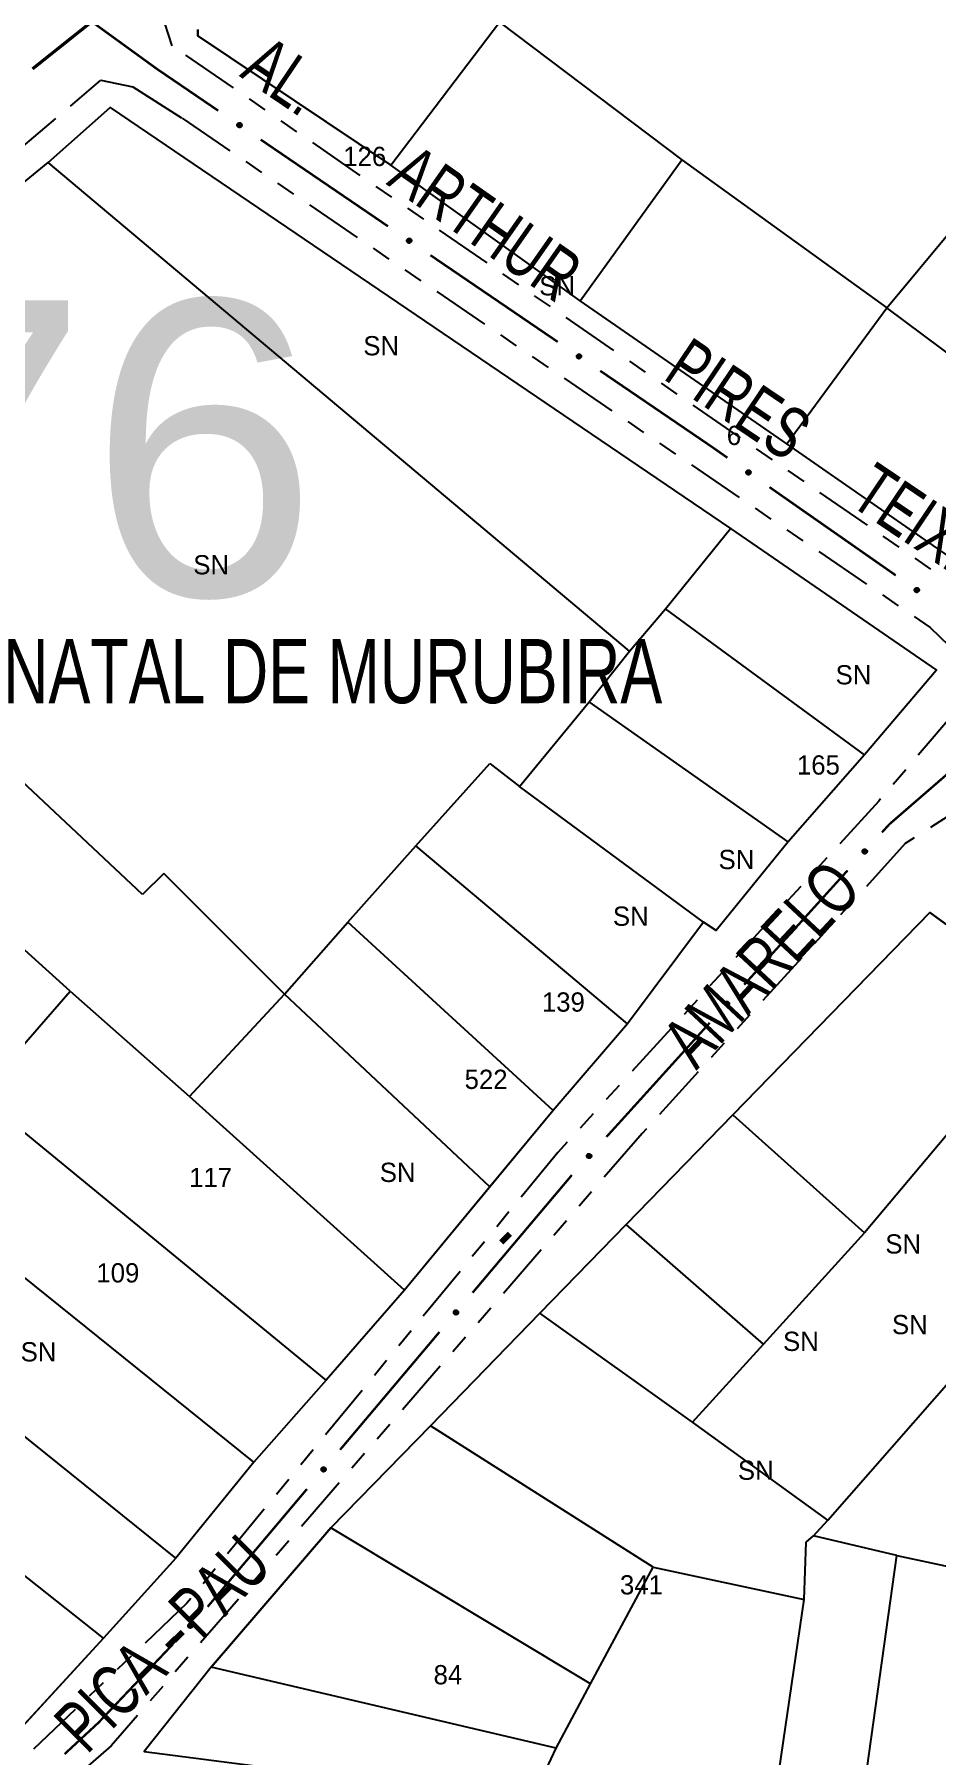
# Model space of a CAD drawing. Extents: x 205454 to 206599, y 4874260 to 4875179.
# Drawn here: x 205701.6 to 205771.9, y 4874622.7 to 4874756.7 of the extents above; entities that cross this region are included whole.
import ezdxf
from ezdxf.enums import TextEntityAlignment as Align

# ---------------------------------------------------------------- set-up
doc = ezdxf.new("R2010")
doc.units = 0
doc.header["$LTSCALE"] = 1.5
doc.header["$MEASUREMENT"] = 0
doc.linetypes.add('TRACO_11', pattern=[8, 3, -1, 3, -1])
doc.linetypes.add('TRACO_25', pattern=[8, 3, -1, 1, -1, 1, -1])
for name, color, linetype in [('CD_MALHA_LOTES', 7, 'CONTINUOUS'), ('LM-LIM-SETORES-BAIRROS', 250, 'CONTINUOUS'), ('LM-TXT-LSB', 7, 'CONTINUOUS'), ('RU-QUADRA', 210, 'CONTINUOUS'), ('SV-EIXO-RUA-N-PAV', 6, 'CONTINUOUS'), ('SV-RUA-NAO-PAV', 7, 'CONTINUOUS'), ('SV-RUA-PAVIM', 7, 'CONTINUOUS'), ('SV-TXT-RUA-N-PAV', 7, 'CONTINUOUS'), ('SV-TXT-RUA-PAV', 7, 'CONTINUOUS'), ('Th_NmrPort', 7, 'CONTINUOUS')]:
    doc.layers.add(name, color=color, linetype=linetype)
doc.styles.add('ARIAL', font='ARIAL.SHX')
doc.styles.add('SWIS', font='swissko.ttf')

msp = doc.modelspace()

# ---------------------------------------------------------------- linework, layer by layer
at = {"layer": 'CD_MALHA_LOTES', "linetype": 'Continuous', "flags": 128}
for points in [[(205714.341007, 4874757.100392), (205714.336552, 4874756.597096)], [(205714.336552, 4874756.597096), (205729.370742, 4874746.537856)], [(205729.370742, 4874746.537856), (205737.819594, 4874757.668884)], [(205737.819594, 4874757.668884), (205752.035123, 4874746.940182)], [(205702.673434, 4874746.744282), (205707.51218, 4874751.024229)], [(205707.51218, 4874751.024229), (205755.820872, 4874718.243835)], [(205674.126754, 4874723.404044), (205702.673434, 4874746.744282)], [(205747.959358, 4874708.680949), (205702.673434, 4874746.744282)], [(205744.123333, 4874735.959372), (205729.370742, 4874746.537856)], [(205744.123333, 4874735.959372), (205752.035123, 4874746.940182)], [(205752.035123, 4874746.940182), (205767.994067, 4874735.406828)], [(205767.994067, 4874735.406828), (205773.023145, 4874741.441723)], [(205760.207483, 4874724.815495), (205744.123333, 4874735.959372)], [(205760.207483, 4874724.815495), (205767.994067, 4874735.406828)], [(205785.356889, 4874722.480309), (205767.994067, 4874735.406828)], [(205777.493666, 4874712.83879), (205760.207483, 4874724.815495)], [(205710.026551, 4874689.714545), (205674.126754, 4874723.404044)], [(205750.763087, 4874711.979454), (205755.820872, 4874718.243835)], [(205755.820872, 4874718.243835), (205771.873519, 4874707.196621)], [(205704.3833, 4874682.201673), (205666.049939, 4874716.821381)], [(205747.959358, 4874708.680949), (205750.763087, 4874711.979454)], [(205766.266061, 4874700.599611), (205750.763087, 4874711.979454)], [(205744.825779, 4874704.722743), (205747.959358, 4874708.680949)], [(205771.873519, 4874707.196621), (205766.266061, 4874700.599611)], [(205739.383245, 4874698.125733), (205744.825779, 4874704.722743)], [(205760.328752, 4874693.837676), (205744.825779, 4874704.722743)], [(205766.266061, 4874700.599611), (205760.328752, 4874693.837676)], [(205731.301908, 4874693.507826), (205737.074292, 4874699.93991)], [(205737.074292, 4874699.93991), (205739.383245, 4874698.125733)], [(205753.731742, 4874687.570517), (205739.383245, 4874698.125733)], [(205726.0243, 4874687.570517), (205731.301908, 4874693.507826)], [(205747.794433, 4874679.654105), (205731.301908, 4874693.507826)], [(205760.328752, 4874693.837676), (205754.721293, 4874686.910816)], [(205711.675803, 4874691.363797), (205710.026551, 4874689.714545)], [(205721.076543, 4874681.963058), (205711.675803, 4874691.363797)], [(205756.008224, 4874672.566088), (205771.358056, 4874688.333909)], [(205771.358056, 4874688.333909), (205781.214275, 4874681.162564)], [(205721.076543, 4874681.963058), (205726.0243, 4874687.570517)], [(205742.022049, 4874672.89217), (205726.0243, 4874687.570517)], [(205753.731742, 4874687.570517), (205747.794433, 4874679.654105)], [(205754.721293, 4874686.910816), (205753.731742, 4874687.570517)], [(205697.298176, 4874674.066902), (205704.3833, 4874682.201673)], [(205704.3833, 4874682.201673), (205713.673153, 4874673.977869)], [(205713.673153, 4874673.977869), (205721.076543, 4874681.963058)], [(205737.074292, 4874666.954861), (205721.076543, 4874681.963058)], [(205781.214275, 4874681.162564), (205766.26069, 4874663.382065)], [(205747.794433, 4874679.654105), (205742.022049, 4874672.89217)], [(205724.333641, 4874651.895431), (205697.298176, 4874674.066902)], [(205730.425348, 4874658.900894), (205713.673153, 4874673.977869)], [(205763.42096, 4874640.988758), (205791.856358, 4874673.419427)], [(205742.022049, 4874672.89217), (205737.074292, 4874666.954861)], [(205747.686773, 4874664.012034), (205756.008224, 4874672.566088)], [(205756.008224, 4874672.566088), (205766.26069, 4874663.382065)], [(205718.698812, 4874645.499138), (205691.483119, 4874667.390355)], [(205737.074292, 4874666.954861), (205730.425348, 4874658.900894)], [(205740.966656, 4874657.104033), (205747.686773, 4874664.012034)], [(205758.390579, 4874654.700602), (205747.686773, 4874664.012034)], [(205758.390579, 4874654.700602), (205766.26069, 4874663.382065)], [(205712.607105, 4874638.036797), (205685.149817, 4874660.118785)], [(205730.425348, 4874658.900894), (205724.333641, 4874651.895431)], [(205732.445955, 4874648.345109), (205740.966656, 4874657.104033)], [(205752.873388, 4874648.615464), (205740.966656, 4874657.104033)], [(205752.873388, 4874648.615464), (205758.390579, 4874654.700602)], [(205724.333641, 4874651.895431), (205718.698812, 4874645.499138)], [(205706.972276, 4874631.792797), (205681.996277, 4874651.590845)], [(205724.702468, 4874640.389229), (205732.445955, 4874648.345109)], [(205749.790251, 4874637.337676), (205732.445955, 4874648.345109)], [(205763.42096, 4874640.988758), (205752.873388, 4874648.615464)], [(205718.698812, 4874645.499138), (205712.607105, 4874638.036797)], [(205715.359687, 4874629.553153), (205724.702468, 4874640.389229)], [(205744.922141, 4874628.250537), (205724.702468, 4874640.389229)], [(205761.717121, 4874639.28492), (205762.285067, 4874639.771731)], [(205762.285067, 4874639.771731), (205763.42096, 4874640.988758)], [(205768.775881, 4874638.230163), (205762.285067, 4874639.771731)], [(205761.554851, 4874634.822485), (205761.717121, 4874639.28492)], [(205712.607105, 4874638.036797), (205706.972276, 4874631.792797)], [(205744.922141, 4874628.250537), (205749.790251, 4874637.337676)], [(205749.790251, 4874637.337676), (205761.554851, 4874634.822485)], [(205765.652177, 4874615.755721), (205768.775881, 4874638.230163)], [(205768.775881, 4874638.230163), (205776.808262, 4874636.526324)], [(205758.958525, 4874617.053884), (205761.554851, 4874634.822485)], [(205706.972276, 4874631.792797), (205700.119105, 4874624.330456)], [(205715.359687, 4874629.553153), (205710.155722, 4874622.976751)], [(205742.244681, 4874623.220156), (205715.359687, 4874629.553153)], [(205742.244681, 4874623.220156), (205744.922141, 4874628.250537)], [(205710.155722, 4874622.976751), (205740.297437, 4874619.082263)], [(205740.297437, 4874619.082263), (205742.244681, 4874623.220156)]]:
    msp.add_lwpolyline(points, dxfattribs=at)
at = {"layer": 'LM-LIM-SETORES-BAIRROS', "const_width": 0.25}
for points in [[(205708.724455, 4874759.827735), (205702.140656, 4874754.58127)], [(205702.140656, 4874754.58127), (205701.448862, 4874754.029997)]]:
    msp.add_lwpolyline(points, dxfattribs=at)
at = {"layer": 'RU-QUADRA', "linetype": 'Continuous', "flags": 128}
for points in [[(205816.388626, 4874759.404298), (205810.04453, 4874751.627665), (205803.291137, 4874743.544059), (205796.757184, 4874735.839744), (205790.00478, 4874727.877849), (205785.356889, 4874722.480309), (205777.493666, 4874712.83879), (205760.207483, 4874724.815495), (205744.123333, 4874735.959372), (205729.370742, 4874746.537856), (205714.336552, 4874756.597096), (205714.341007, 4874757.100392)], [(205674.126754, 4874723.404044), (205702.673434, 4874746.744282), (205707.51218, 4874751.024229), (205755.820872, 4874718.243835), (205771.873519, 4874707.196621), (205766.266061, 4874700.599611), (205760.328752, 4874693.837676), (205754.721293, 4874686.910816), (205753.731742, 4874687.570517), (205747.794433, 4874679.654105), (205742.022049, 4874672.89217), (205730.425348, 4874658.900894), (205724.333641, 4874651.895431), (205718.698812, 4874645.499138), (205712.607105, 4874638.036797), (205706.972276, 4874631.792797), (205694.636569, 4874618.391042)], [(205840.980833, 4874648.667733), (205835.024484, 4874650.802379), (205823.66266, 4874654.245356), (205818.635914, 4874655.829125), (205813.540309, 4874659.065523), (205807.205232, 4874663.369244), (205802.591643, 4874666.536783), (205798.322352, 4874669.291164), (205796.756009, 4874670.291208), (205791.856358, 4874673.419427), (205781.214275, 4874681.162564), (205771.358056, 4874688.333909), (205756.008224, 4874672.566088), (205747.6742, 4874663.999109), (205740.966656, 4874657.104033), (205732.445955, 4874648.345109), (205724.702468, 4874640.389229), (205715.359687, 4874629.553153), (205710.155722, 4874622.976751), (205740.297437, 4874619.082263)]]:
    msp.add_lwpolyline(points, dxfattribs=at)
at = {"layer": 'SV-EIXO-RUA-N-PAV', "const_width": 0.18}
for points in [[(205706.105945, 4874757.678493), (205710.963608, 4874754.156687)], [(205710.963608, 4874754.156687), (205711.136988, 4874754.030987)], [(205711.136988, 4874754.030987), (205715.919528, 4874750.77471)], [(205719.2259, 4874748.523509), (205729.145015, 4874741.769906)], [(205732.451386, 4874739.518705), (205742.370501, 4874732.765101)], [(205745.676873, 4874730.5139), (205753.942802, 4874724.885897)], [(205753.942802, 4874724.885897), (205754.319648, 4874724.629315)], [(205754.319648, 4874724.629315), (205755.585489, 4874723.745073)], [(205758.864662, 4874721.454435), (205768.702182, 4874714.582521)], [(205776.626932, 4874702.492261), (205768.312193, 4874695.290517)], [(205768.200983, 4874695.194194), (205767.628754, 4874694.561779)], [(205768.312193, 4874695.290517), (205768.200983, 4874695.194194)], [(205764.944987, 4874691.595739), (205756.893686, 4874682.697618)], [(205754.209919, 4874679.731578), (205748.171443, 4874673.057987)], [(205747.529501, 4874672.348527), (205746.155655, 4874670.836143)], [(205748.171443, 4874673.057987), (205747.529501, 4874672.348527)], [(205743.469477, 4874667.872393), (205735.73021, 4874658.701584)], [(205733.150454, 4874655.644648), (205725.411186, 4874646.473839)], [(205722.83143, 4874643.416903), (205715.092162, 4874634.246094)], [(205712.371252, 4874631.315477), (205706.865478, 4874625.511473)], [(205706.587924, 4874625.218885), (205703.950655, 4874622.773251)], [(205706.865478, 4874625.511473), (205706.587924, 4874625.218885)]]:
    msp.add_lwpolyline(points, dxfattribs=at)
at = {"layer": 'SV-EIXO-RUA-N-PAV'}
for points in [[(205717.515902, 4874749.820965), (205717.563818, 4874749.830768), (205717.607004, 4874749.829395), (205717.642694, 4874749.817882), (205717.671579, 4874749.799485), (205717.69901, 4874749.777336), (205717.72174, 4874749.748904), (205717.739977, 4874749.711759), (205717.750148, 4874749.663761), (205717.745833, 4874749.619614), (205717.736419, 4874749.58402), (205717.71897, 4874749.552796), (205717.697007, 4874749.526508), (205717.666692, 4874749.503875), (205717.628868, 4874749.485761), (205717.580358, 4874749.476702), (205717.538029, 4874749.478338), (205717.5038, 4874749.49038), (205717.472521, 4874749.508121), (205717.444786, 4874749.531069), (205717.422636, 4874749.559108), (205717.404466, 4874749.597223), (205717.396159, 4874749.645221), (205717.397309, 4874749.687458), (205717.408867, 4874749.721846), (205717.427027, 4874749.752248), (205717.448907, 4874749.780032), (205717.476537, 4874749.80407), (205717.515902, 4874749.820965)], [(205730.741389, 4874740.81616), (205730.789305, 4874740.825963), (205730.832491, 4874740.82459), (205730.86818, 4874740.813078), (205730.897065, 4874740.794681), (205730.924497, 4874740.772532), (205730.947226, 4874740.744099), (205730.965463, 4874740.706954), (205730.975634, 4874740.658957), (205730.97132, 4874740.614809), (205730.961905, 4874740.579216), (205730.944456, 4874740.547991), (205730.922493, 4874740.521704), (205730.892178, 4874740.49907), (205730.854355, 4874740.480956), (205730.805844, 4874740.471897), (205730.763515, 4874740.473534), (205730.729287, 4874740.485576), (205730.698007, 4874740.503316), (205730.670273, 4874740.526264), (205730.648122, 4874740.554303), (205730.629953, 4874740.592418), (205730.621646, 4874740.640417), (205730.622796, 4874740.682653), (205730.634354, 4874740.717042), (205730.652513, 4874740.747444), (205730.674394, 4874740.775227), (205730.702024, 4874740.799265), (205730.741389, 4874740.81616)], [(205743.966875, 4874731.811356), (205744.014791, 4874731.821159), (205744.057977, 4874731.819785), (205744.093667, 4874731.808273), (205744.122552, 4874731.789876), (205744.149983, 4874731.767727), (205744.172713, 4874731.739294), (205744.19095, 4874731.702149), (205744.201121, 4874731.654152), (205744.196806, 4874731.610005), (205744.187392, 4874731.574411), (205744.169943, 4874731.543187), (205744.14798, 4874731.516899), (205744.117665, 4874731.494266), (205744.079841, 4874731.476152), (205744.031331, 4874731.467093), (205743.989002, 4874731.468729), (205743.954773, 4874731.480771), (205743.923494, 4874731.498512), (205743.89576, 4874731.52146), (205743.873609, 4874731.549498), (205743.855439, 4874731.587614), (205743.847132, 4874731.635612), (205743.848283, 4874731.677849), (205743.859841, 4874731.712237), (205743.878, 4874731.742639), (205743.89988, 4874731.770422), (205743.92751, 4874731.794461), (205743.966875, 4874731.811356)], [(205757.170326, 4874722.772277), (205757.218356, 4874722.781506), (205757.261522, 4874722.779615), (205757.297071, 4874722.767676), (205757.325734, 4874722.748935), (205757.352898, 4874722.726459), (205757.375285, 4874722.697756), (205757.393076, 4874722.660395), (205757.402672, 4874722.61228), (205757.397829, 4874722.568187), (205757.387989, 4874722.532709), (205757.370167, 4874722.501696), (205757.347891, 4874722.475673), (205757.317307, 4874722.453404), (205757.279269, 4874722.435744), (205757.230654, 4874722.427267), (205757.188347, 4874722.42941), (205757.154265, 4874722.441861), (205757.1232, 4874722.459975), (205757.095743, 4874722.483254), (205757.07393, 4874722.511556), (205757.056218, 4874722.549886), (205757.048486, 4874722.59798), (205757.050143, 4874722.6402), (205757.062112, 4874722.674448), (205757.080634, 4874722.70463), (205757.102845, 4874722.732149), (205757.130761, 4874722.755855), (205757.170326, 4874722.772277)], [(205770.287019, 4874713.609725), (205770.335049, 4874713.618953), (205770.378215, 4874713.617063), (205770.413764, 4874713.605124), (205770.442427, 4874713.586383), (205770.469591, 4874713.563906), (205770.491978, 4874713.535204), (205770.509769, 4874713.497843), (205770.519365, 4874713.449727), (205770.514522, 4874713.405635), (205770.504682, 4874713.370156), (205770.48686, 4874713.339143), (205770.464584, 4874713.313121), (205770.434, 4874713.290852), (205770.395962, 4874713.273192), (205770.347347, 4874713.264715), (205770.30504, 4874713.266858), (205770.270959, 4874713.279309), (205770.239893, 4874713.297423), (205770.212436, 4874713.320701), (205770.190623, 4874713.349003), (205770.172911, 4874713.387333), (205770.165179, 4874713.435428), (205770.166836, 4874713.477648), (205770.178805, 4874713.511895), (205770.197327, 4874713.542078), (205770.219538, 4874713.569597), (205770.247454, 4874713.593302), (205770.287019, 4874713.609725)], [(205766.464897, 4874693.111442), (205766.46803, 4874693.062634), (205766.460741, 4874693.020045), (205766.444438, 4874692.986274), (205766.422251, 4874692.960187), (205766.396546, 4874692.936056), (205766.365262, 4874692.917445), (205766.325965, 4874692.904479), (205766.277026, 4874692.900994), (205766.233889, 4874692.911327), (205766.199925, 4874692.925539), (205766.171391, 4874692.947109), (205766.148367, 4874692.972473), (205766.13011, 4874693.005608), (205766.117359, 4874693.04556), (205766.115045, 4874693.094855), (205766.122477, 4874693.136558), (205766.139103, 4874693.168809), (205766.16097, 4874693.197358), (205766.187508, 4874693.221679), (205766.218322, 4874693.239771), (205766.25857, 4874693.252537), (205766.307255, 4874693.254176), (205766.348934, 4874693.247239), (205766.38141, 4874693.231069), (205766.409031, 4874693.208909), (205766.433548, 4874693.183421), (205766.453566, 4874693.152753), (205766.464897, 4874693.111442)], [(205755.729829, 4874681.247281), (205755.732962, 4874681.198473), (205755.725673, 4874681.155884), (205755.70937, 4874681.122113), (205755.687183, 4874681.096026), (205755.661478, 4874681.071895), (205755.630194, 4874681.053284), (205755.590897, 4874681.040318), (205755.541958, 4874681.036833), (205755.498821, 4874681.047166), (205755.464857, 4874681.061378), (205755.436323, 4874681.082948), (205755.413299, 4874681.108312), (205755.395042, 4874681.141447), (205755.382291, 4874681.181399), (205755.379977, 4874681.230694), (205755.387409, 4874681.272397), (205755.404035, 4874681.304649), (205755.425902, 4874681.333197), (205755.45244, 4874681.357518), (205755.483254, 4874681.37561), (205755.523502, 4874681.388376), (205755.572187, 4874681.390015), (205755.613866, 4874681.383078), (205755.646342, 4874681.366908), (205755.673963, 4874681.344748), (205755.69848, 4874681.31926), (205755.718498, 4874681.288592), (205755.729829, 4874681.247281)], [(205744.988963, 4874669.388086), (205744.992, 4874669.339272), (205744.984628, 4874669.296697), (205744.968259, 4874669.262958), (205744.946021, 4874669.236915), (205744.920269, 4874669.212834), (205744.888949, 4874669.194284), (205744.849626, 4874669.181396), (205744.800681, 4874669.178006), (205744.757564, 4874669.188424), (205744.723627, 4874669.202702), (205744.695136, 4874669.224327), (205744.672162, 4874669.249736), (205744.653969, 4874669.282907), (205744.641297, 4874669.322884), (205744.639079, 4874669.372183), (205744.646593, 4874669.413872), (205744.663282, 4874669.446091), (205744.685204, 4874669.474596), (205744.71179, 4874669.498866), (205744.742639, 4874669.516898), (205744.782913, 4874669.529584), (205744.8316, 4874669.531128), (205744.873266, 4874669.524109), (205744.90571, 4874669.507877), (205744.933288, 4874669.485662), (205744.957755, 4874669.460126), (205744.977712, 4874669.429419), (205744.988963, 4874669.388086)], [(205734.617124, 4874657.211927), (205734.62194, 4874657.163256), (205734.616126, 4874657.120441), (205734.600999, 4874657.086127), (205734.579725, 4874657.05929), (205734.554869, 4874657.034286), (205734.524246, 4874657.014605), (205734.485421, 4874657.000291), (205734.436631, 4874656.995117), (205734.393163, 4874657.003955), (205734.358728, 4874657.016986), (205734.329467, 4874657.037558), (205734.305581, 4874657.062111), (205734.28619, 4874657.094596), (205734.272068, 4874657.134084), (205734.268053, 4874657.18327), (205734.27404, 4874657.225205), (205734.289543, 4874657.258011), (205734.310411, 4874657.287298), (205734.336094, 4874657.312521), (205734.366265, 4874657.331666), (205734.406048, 4874657.345813), (205734.454647, 4874657.349133), (205734.496541, 4874657.343639), (205734.529556, 4874657.3286), (205734.557926, 4874657.307407), (205734.583308, 4874657.282781), (205734.604373, 4874657.252822), (205734.617124, 4874657.211927)], [(205724.2981, 4874644.984182), (205724.302916, 4874644.935511), (205724.297102, 4874644.892696), (205724.281975, 4874644.858382), (205724.260702, 4874644.831545), (205724.235845, 4874644.806541), (205724.205223, 4874644.78686), (205724.166397, 4874644.772546), (205724.117607, 4874644.767372), (205724.074139, 4874644.77621), (205724.039704, 4874644.789241), (205724.010443, 4874644.809813), (205723.986557, 4874644.834366), (205723.967166, 4874644.866851), (205723.953044, 4874644.906339), (205723.949029, 4874644.955525), (205723.955017, 4874644.99746), (205723.97052, 4874645.030266), (205723.991387, 4874645.059553), (205724.01707, 4874645.084776), (205724.047241, 4874645.103921), (205724.087025, 4874645.118068), (205724.135623, 4874645.121388), (205724.177517, 4874645.115894), (205724.210532, 4874645.100855), (205724.238902, 4874645.079662), (205724.264284, 4874645.055036), (205724.285349, 4874645.025077), (205724.2981, 4874644.984182)], [(205713.926443, 4874632.794958), (205713.928425, 4874632.74609), (205713.920135, 4874632.703685), (205713.903042, 4874632.670307), (205713.880246, 4874632.64475), (205713.853979, 4874632.621231), (205713.822266, 4874632.603362), (205713.782674, 4874632.591326), (205713.733667, 4874632.588993), (205713.690785, 4874632.60034), (205713.657165, 4874632.615348), (205713.629147, 4874632.637584), (205713.606728, 4874632.663483), (205713.589255, 4874632.697039), (205713.57745, 4874632.73728), (205713.576297, 4874632.786616), (205713.584709, 4874632.828133), (205713.602091, 4874632.859984), (205713.624624, 4874632.888009), (205713.651727, 4874632.911699), (205713.682959, 4874632.92906), (205713.723497, 4874632.940874), (205713.772206, 4874632.941366), (205713.81371, 4874632.933449), (205713.845797, 4874632.916519), (205713.872888, 4874632.893714), (205713.896798, 4874632.867656), (205713.916088, 4874632.836525), (205713.926443, 4874632.794958)]]:
    msp.add_lwpolyline(points, close=True, dxfattribs=at)
for points in [[(205717.396159, 4874749.645221), (205717.666692, 4874749.503875)], [(205717.397309, 4874749.687458), (205717.697007, 4874749.526508)], [(205717.397964, 4874749.66429), (205717.677349, 4874749.516986)], [(205717.405524, 4874749.702063), (205717.705211, 4874749.540936)], [(205717.408867, 4874749.721846), (205717.71897, 4874749.552796)], [(205717.419852, 4874749.735228), (205717.72477, 4874749.567238)], [(205717.427027, 4874749.752248), (205717.736419, 4874749.58402)], [(205717.441714, 4874749.764914), (205717.738018, 4874749.606091)], [(205717.448907, 4874749.780032), (205717.745833, 4874749.619614)], [(205717.466553, 4874749.789272), (205717.74445, 4874749.644632)], [(205717.476537, 4874749.80407), (205717.750148, 4874749.663761)], [(205717.495903, 4874749.810558), (205717.74109, 4874749.688188)], [(205717.515902, 4874749.820965), (205717.739977, 4874749.711759)], [(205717.542219, 4874749.825244), (205717.724508, 4874749.734145)], [(205717.563818, 4874749.830768), (205717.72174, 4874749.748904)], [(205717.58844, 4874749.830091), (205717.702502, 4874749.767287)], [(205717.607004, 4874749.829395), (205717.69901, 4874749.777336)], [(205717.404347, 4874749.620325), (205717.644976, 4874749.496108)], [(205717.404466, 4874749.597223), (205717.628868, 4874749.485761)], [(205717.419442, 4874749.577033), (205717.597939, 4874749.485214)], [(205717.422636, 4874749.559108), (205717.580358, 4874749.476702)], [(205717.437656, 4874749.543171), (205717.553614, 4874749.480727)], [(205717.444786, 4874749.531069), (205717.538029, 4874749.478338)], [(205730.621646, 4874740.640417), (205730.892178, 4874740.49907)], [(205730.622796, 4874740.682653), (205730.922493, 4874740.521704)], [(205730.623451, 4874740.659486), (205730.902836, 4874740.512182)], [(205730.629834, 4874740.615521), (205730.870462, 4874740.491304)], [(205730.629953, 4874740.592418), (205730.854355, 4874740.480956)], [(205730.631011, 4874740.697259), (205730.930698, 4874740.536132)], [(205730.634354, 4874740.717042), (205730.944456, 4874740.547991)], [(205730.644928, 4874740.572228), (205730.823426, 4874740.480409)], [(205730.645338, 4874740.730424), (205730.950257, 4874740.562433)], [(205730.648122, 4874740.554303), (205730.805844, 4874740.471897)], [(205730.652513, 4874740.747444), (205730.961905, 4874740.579216)], [(205730.663143, 4874740.538366), (205730.779101, 4874740.475922)], [(205730.667201, 4874740.760109), (205730.963504, 4874740.601286)], [(205730.670273, 4874740.526264), (205730.763515, 4874740.473534)], [(205730.674394, 4874740.775227), (205730.97132, 4874740.614809)], [(205730.692039, 4874740.784467), (205730.969936, 4874740.639827)], [(205730.702024, 4874740.799265), (205730.975634, 4874740.658957)], [(205730.721389, 4874740.805753), (205730.966577, 4874740.683384)], [(205730.741389, 4874740.81616), (205730.965463, 4874740.706954)], [(205730.767706, 4874740.82044), (205730.949995, 4874740.72934)], [(205730.789305, 4874740.825963), (205730.947226, 4874740.744099)], [(205730.813926, 4874740.825287), (205730.927989, 4874740.762482)], [(205730.832491, 4874740.82459), (205730.924497, 4874740.772532)], [(205743.847132, 4874731.635612), (205744.117665, 4874731.494266)], [(205743.848283, 4874731.677849), (205744.14798, 4874731.516899)], [(205743.848938, 4874731.654681), (205744.128322, 4874731.507377)], [(205743.855321, 4874731.610716), (205744.095949, 4874731.486499)], [(205743.855439, 4874731.587614), (205744.079841, 4874731.476152)], [(205743.856497, 4874731.692454), (205744.156184, 4874731.531327)], [(205743.859841, 4874731.712237), (205744.169943, 4874731.543187)], [(205743.870415, 4874731.567423), (205744.048912, 4874731.475604)], [(205743.870825, 4874731.725619), (205744.175743, 4874731.557629)], [(205743.873609, 4874731.549498), (205744.031331, 4874731.467093)], [(205743.878, 4874731.742639), (205744.187392, 4874731.574411)], [(205743.888629, 4874731.533562), (205744.004587, 4874731.471117)], [(205743.892687, 4874731.755305), (205744.188991, 4874731.596482)], [(205743.89576, 4874731.52146), (205743.989002, 4874731.468729)], [(205743.89988, 4874731.770422), (205744.196806, 4874731.610005)], [(205743.917526, 4874731.779663), (205744.195423, 4874731.635023)], [(205743.92751, 4874731.794461), (205744.201121, 4874731.654152)], [(205743.946876, 4874731.800949), (205744.192063, 4874731.678579)], [(205743.966875, 4874731.811356), (205744.19095, 4874731.702149)], [(205743.993192, 4874731.815635), (205744.175481, 4874731.724536)], [(205744.014791, 4874731.821159), (205744.172713, 4874731.739294)], [(205744.039413, 4874731.820482), (205744.153475, 4874731.757678)], [(205744.057977, 4874731.819785), (205744.149983, 4874731.767727)], [(205757.048486, 4874722.59798), (205757.317307, 4874722.453404)], [(205757.050143, 4874722.6402), (205757.347891, 4874722.475673)], [(205757.05052, 4874722.617026), (205757.328121, 4874722.466387)], [(205757.056218, 4874722.549886), (205757.279269, 4874722.435744)], [(205757.056376, 4874722.572988), (205757.295499, 4874722.445898)], [(205757.058532, 4874722.654706), (205757.356268, 4874722.490001)], [(205757.062112, 4874722.674448), (205757.370167, 4874722.501696)], [(205757.070951, 4874722.529518), (205757.248336, 4874722.435568)], [(205757.073255, 4874722.687697), (205757.37614, 4874722.516067)], [(205757.07393, 4874722.511556), (205757.230654, 4874722.427267)], [(205757.080634, 4874722.70463), (205757.387989, 4874722.532709)], [(205757.088758, 4874722.49544), (205757.20396, 4874722.431612)], [(205757.095472, 4874722.717119), (205757.389852, 4874722.554758)], [(205757.095743, 4874722.483254), (205757.188347, 4874722.42941)], [(205757.102845, 4874722.732149), (205757.397829, 4874722.568187)], [(205757.1206, 4874722.741177), (205757.396745, 4874722.59322)], [(205757.130761, 4874722.755855), (205757.402672, 4874722.61228)], [(205757.150203, 4874722.76211), (205757.393908, 4874722.636813)], [(205757.170326, 4874722.772277), (205757.393076, 4874722.660395)], [(205757.196692, 4874722.776241), (205757.377877, 4874722.682965)], [(205757.218356, 4874722.781506), (205757.375285, 4874722.697756)], [(205757.242967, 4874722.780534), (205757.356269, 4874722.716368)], [(205757.261522, 4874722.779615), (205757.352898, 4874722.726459)], [(205770.166836, 4874713.477648), (205770.464584, 4874713.313121)], [(205770.167213, 4874713.454474), (205770.444814, 4874713.303835)], [(205770.175225, 4874713.492154), (205770.472961, 4874713.327449)], [(205770.178805, 4874713.511895), (205770.48686, 4874713.339143)], [(205770.189948, 4874713.525145), (205770.492833, 4874713.353515)], [(205770.197327, 4874713.542078), (205770.504682, 4874713.370156)], [(205770.212165, 4874713.554566), (205770.506545, 4874713.392206)], [(205770.219538, 4874713.569597), (205770.514522, 4874713.405635)], [(205770.237293, 4874713.578625), (205770.513438, 4874713.430667)], [(205770.247454, 4874713.593302), (205770.519365, 4874713.449727)], [(205770.266896, 4874713.599558), (205770.510601, 4874713.474261)], [(205770.287019, 4874713.609725), (205770.509769, 4874713.497843)], [(205770.313385, 4874713.613689), (205770.49457, 4874713.520413)], [(205770.335049, 4874713.618953), (205770.491978, 4874713.535204)], [(205770.35966, 4874713.617982), (205770.472962, 4874713.553816)], [(205770.378215, 4874713.617063), (205770.469591, 4874713.563906)], [(205770.165179, 4874713.435428), (205770.434, 4874713.290852)], [(205770.172911, 4874713.387333), (205770.395962, 4874713.273192)], [(205770.173069, 4874713.410436), (205770.412192, 4874713.283346)], [(205770.187644, 4874713.366965), (205770.365029, 4874713.273015)], [(205770.190623, 4874713.349003), (205770.347347, 4874713.264715)], [(205770.205451, 4874713.332888), (205770.320653, 4874713.269059)], [(205770.212436, 4874713.320701), (205770.30504, 4874713.266858)], [(205766.218322, 4874693.239771), (205766.115045, 4874693.094855)], [(205766.25857, 4874693.252537), (205766.117359, 4874693.04556)], [(205766.236516, 4874693.240474), (205766.121063, 4874693.076271)], [(205766.187508, 4874693.221679), (205766.122477, 4874693.136558)], [(205766.200474, 4874693.227081), (205766.122703, 4874693.120792)], [(205766.281471, 4874693.249483), (205766.125397, 4874693.028184)], [(205766.307255, 4874693.254176), (205766.13011, 4874693.005608)], [(205766.325895, 4874693.24977), (205766.141634, 4874692.993251)], [(205766.348934, 4874693.247239), (205766.148367, 4874692.972473)], [(205766.362273, 4874693.237097), (205766.161532, 4874692.962365)], [(205766.38141, 4874693.231069), (205766.171391, 4874692.947109)], [(205766.393158, 4874693.218352), (205766.1849, 4874692.939381)], [(205766.409031, 4874693.208909), (205766.199925, 4874692.925539)], [(205766.419561, 4874693.192622), (205766.221567, 4874692.920925)], [(205766.433548, 4874693.183421), (205766.233889, 4874692.911327)], [(205766.440278, 4874693.164675), (205766.25886, 4874692.909264)], [(205766.453566, 4874693.152753), (205766.277026, 4874692.900994)], [(205766.457334, 4874693.132681), (205766.302465, 4874692.906612)], [(205766.464897, 4874693.111442), (205766.325965, 4874692.904479)], [(205766.465523, 4874693.084786), (205766.350263, 4874692.916729)], [(205766.46803, 4874693.062634), (205766.365262, 4874692.917445)], [(205766.46398, 4874693.038338), (205766.386112, 4874692.933977)], [(205766.460741, 4874693.020045), (205766.396546, 4874692.936056)], [(205755.483254, 4874681.37561), (205755.379977, 4874681.230694)], [(205755.523502, 4874681.388376), (205755.382291, 4874681.181399)], [(205755.501448, 4874681.376313), (205755.385995, 4874681.21211)], [(205755.45244, 4874681.357518), (205755.387409, 4874681.272397)], [(205755.465406, 4874681.36292), (205755.387635, 4874681.256631)], [(205755.546403, 4874681.385322), (205755.39033, 4874681.164023)], [(205755.572187, 4874681.390015), (205755.395042, 4874681.141447)], [(205755.590827, 4874681.385609), (205755.406566, 4874681.12909)], [(205755.613866, 4874681.383078), (205755.413299, 4874681.108312)], [(205755.627205, 4874681.372936), (205755.426464, 4874681.098204)], [(205755.646342, 4874681.366908), (205755.436323, 4874681.082948)], [(205755.65809, 4874681.354191), (205755.449832, 4874681.07522)], [(205755.673963, 4874681.344748), (205755.464857, 4874681.061378)], [(205755.684493, 4874681.328461), (205755.486499, 4874681.056764)], [(205755.69848, 4874681.31926), (205755.498821, 4874681.047166)], [(205755.70521, 4874681.300514), (205755.523792, 4874681.045103)], [(205755.718498, 4874681.288592), (205755.541958, 4874681.036833)], [(205755.722266, 4874681.26852), (205755.567397, 4874681.042451)], [(205755.729829, 4874681.247281), (205755.590897, 4874681.040318)], [(205755.730455, 4874681.220625), (205755.615195, 4874681.052568)], [(205755.732962, 4874681.198473), (205755.630194, 4874681.053284)], [(205755.728912, 4874681.174177), (205755.651044, 4874681.069816)], [(205755.725673, 4874681.155884), (205755.661478, 4874681.071895)], [(205744.742639, 4874669.516898), (205744.639079, 4874669.372183)], [(205744.782913, 4874669.529584), (205744.641297, 4874669.322884)], [(205744.760834, 4874669.517565), (205744.645061, 4874669.353588)], [(205744.71179, 4874669.498866), (205744.646593, 4874669.413872)], [(205744.724767, 4874669.504242), (205744.646788, 4874669.398106)], [(205744.805807, 4874669.526485), (205744.649301, 4874669.305493)], [(205744.8316, 4874669.531128), (205744.653969, 4874669.282907)], [(205744.850232, 4874669.526686), (205744.665469, 4874669.270528)], [(205744.873266, 4874669.524109), (205744.672162, 4874669.249736)], [(205744.886585, 4874669.513941), (205744.685307, 4874669.239603)], [(205744.90571, 4874669.507877), (205744.695136, 4874669.224327)], [(205744.917433, 4874669.495136), (205744.70863, 4874669.216573)], [(205744.933288, 4874669.485662), (205744.723627, 4874669.202702)], [(205744.943786, 4874669.469354), (205744.74526, 4874669.198046)], [(205744.957755, 4874669.460126), (205744.757564, 4874669.188424)], [(205744.964449, 4874669.441367), (205744.78253, 4874669.186311)], [(205744.977712, 4874669.429419), (205744.800681, 4874669.178006)], [(205744.981441, 4874669.409339), (205744.826131, 4874669.183574)], [(205744.988963, 4874669.388086), (205744.849626, 4874669.181396)], [(205744.989537, 4874669.361429), (205744.873948, 4874669.193597)], [(205744.992, 4874669.339272), (205744.888949, 4874669.194284)], [(205744.987902, 4874669.314984), (205744.909831, 4874669.210775)], [(205744.984628, 4874669.296697), (205744.920269, 4874669.212834)], [(205734.366265, 4874657.331666), (205734.268053, 4874657.18327)], [(205734.406048, 4874657.345813), (205734.272068, 4874657.134084)], [(205734.336094, 4874657.312521), (205734.27404, 4874657.225205)], [(205734.384423, 4874657.332997), (205734.274709, 4874657.164905)], [(205734.348866, 4874657.318367), (205734.274811, 4874657.209456)], [(205734.42904, 4874657.343552), (205734.280701, 4874657.116997)], [(205734.454647, 4874657.349133), (205734.28619, 4874657.094596)], [(205734.473429, 4874657.345373), (205734.298134, 4874657.082645)], [(205734.496541, 4874657.343639), (205734.305581, 4874657.062111)], [(205734.510222, 4874657.333963), (205734.319087, 4874657.052464)], [(205734.529556, 4874657.3286), (205734.329467, 4874657.037558)], [(205734.541736, 4874657.316296), (205734.343235, 4874657.030301)], [(205734.557926, 4874657.307407), (205734.358728, 4874657.016986)], [(205734.569012, 4874657.291493), (205734.380517, 4874657.013122)], [(205734.583308, 4874657.282781), (205734.393163, 4874657.003955)], [(205734.590682, 4874657.264278), (205734.41819, 4874657.002755)], [(205734.604373, 4874657.252822), (205734.436631, 4874656.995117)], [(205734.608832, 4874657.232892), (205734.461861, 4874657.001611)], [(205734.617124, 4874657.211927), (205734.485421, 4874657.000291)], [(205734.61867, 4874657.185309), (205734.509281, 4874657.013372)], [(205734.62194, 4874657.163256), (205734.524246, 4874657.014605)], [(205734.618731, 4874657.138835), (205734.544513, 4874657.031847)], [(205734.616126, 4874657.120441), (205734.554869, 4874657.034286)], [(205724.047241, 4874645.103921), (205723.949029, 4874644.955525)], [(205724.087025, 4874645.118068), (205723.953044, 4874644.906339)], [(205724.01707, 4874645.084776), (205723.955017, 4874644.99746)], [(205724.065399, 4874645.105252), (205723.955685, 4874644.93716)], [(205724.029842, 4874645.090622), (205723.955787, 4874644.981711)], [(205724.110017, 4874645.115807), (205723.961678, 4874644.889252)], [(205724.135623, 4874645.121388), (205723.967166, 4874644.866851)], [(205724.154405, 4874645.117628), (205723.97911, 4874644.8549)], [(205724.177517, 4874645.115894), (205723.986557, 4874644.834366)], [(205724.191198, 4874645.106218), (205724.000063, 4874644.824719)], [(205724.210532, 4874645.100855), (205724.010443, 4874644.809813)], [(205724.222712, 4874645.088551), (205724.024211, 4874644.802556)], [(205724.238902, 4874645.079662), (205724.039704, 4874644.789241)], [(205724.249988, 4874645.063748), (205724.061493, 4874644.785377)], [(205724.264284, 4874645.055036), (205724.074139, 4874644.77621)], [(205724.271658, 4874645.036533), (205724.099166, 4874644.77501)], [(205724.285349, 4874645.025077), (205724.117607, 4874644.767372)], [(205724.289808, 4874645.005147), (205724.142837, 4874644.773866)], [(205724.2981, 4874644.984182), (205724.166397, 4874644.772546)], [(205724.299646, 4874644.957564), (205724.190257, 4874644.785627)], [(205724.302916, 4874644.935511), (205724.205223, 4874644.78686)], [(205724.299707, 4874644.91109), (205724.225489, 4874644.804102)], [(205724.297102, 4874644.892696), (205724.235845, 4874644.806541)], [(205713.682959, 4874632.92906), (205713.576297, 4874632.786616)], [(205713.723497, 4874632.940874), (205713.57745, 4874632.73728)], [(205713.701164, 4874632.929334), (205713.581876, 4874632.767896)], [(205713.664817, 4874632.916793), (205713.584564, 4874632.812366)], [(205713.651727, 4874632.911699), (205713.584709, 4874632.828133)], [(205713.746319, 4874632.937281), (205713.585076, 4874632.719721)], [(205713.772206, 4874632.941366), (205713.589255, 4874632.697039)], [(205713.790738, 4874632.936522), (205713.600485, 4874632.684414)], [(205713.81371, 4874632.933449), (205713.606728, 4874632.663483)], [(205713.826807, 4874632.922995), (205713.619651, 4874632.653068)], [(205713.845797, 4874632.916519), (205713.629147, 4874632.637584)], [(205713.857241, 4874632.903529), (205713.642471, 4874632.62954)], [(205713.872888, 4874632.893714), (205713.657165, 4874632.615348)], [(205713.883031, 4874632.877183), (205713.678692, 4874632.610226)], [(205713.896798, 4874632.867656), (205713.690785, 4874632.60034)], [(205713.903085, 4874632.848756), (205713.7157, 4874632.597689)], [(205713.916088, 4874632.836525), (205713.733667, 4874632.588993)], [(205713.919382, 4874632.816369), (205713.759231, 4874632.594011)], [(205713.926443, 4874632.794958), (205713.782674, 4874632.591326)], [(205713.926441, 4874632.768295), (205713.807254, 4874632.602999)], [(205713.928425, 4874632.74609), (205713.822266, 4874632.603362)], [(205713.923804, 4874632.721896), (205713.843499, 4874632.619398)], [(205713.920135, 4874632.703685), (205713.853979, 4874632.621231)]]:
    msp.add_lwpolyline(points, dxfattribs=at)
at = {"layer": 'SV-RUA-NAO-PAV', "linetype": 'TRACO_25'}
for points in [[(205796.757112, 4874731.81901, 9.33549), (205781.0741, 4874713.597045, 9.33549), (205778.562321, 4874711.218006, 9.006355), (205776.375104, 4874711.666521, 9.006355), (205712.340116, 4874755.835796, 9.50175), (205711.748375, 4874757.589153, 9.50175)], [(205706.77537, 4874753.145214, 9.576059), (205709.264349, 4874752.643512, 9.576059), (205713.096111, 4874750.191265, 9.625599), (205771.378215, 4874710.530918, 9.254053), (205773.575916, 4874708.421289, 9.254053), (205773.859414, 4874706.304589, 9.080665), (205773.385612, 4874703.993715, 9.055895), (205767.379837, 4874697.003763, 9.055895), (205742.379685, 4874669.632031, 9.055895), (205713.48275, 4874634.52057, 8.832968), (205695.384599, 4874617.326375, 8.733889), (205692.72246, 4874612.002098, 8.61004), (205685.135365, 4874588.575276, 8.362343), (205673.520512, 4874552.904634, 8.337573), (205672.14839, 4874549.743242, 8.065106), (205670.684334, 4874548.325905, 8.040337), (205668.892933, 4874547.965338, 7.866949), (205606.768356, 4874551.87469, 8.015567), (205529.324352, 4874557.917056, 9.031125), (205492.837031, 4874561.584035, 9.105434), (205490.510775, 4874561.966503, 9.105434), (205489.069017, 4874562.701834, 9.105434)], [(205796.756061, 4874673.157881, 8.597244), (205792.966161, 4874675.927013, 8.597244), (205787.987314, 4874679.545249, 8.711406), (205784.943403, 4874682.346301, 8.711406), (205780.734825, 4874687.149707, 8.585271), (205778.610571, 4874691.058869, 8.709119), (205776.382103, 4874695.383475, 8.709119), (205775.190869, 4874697.382922, 8.882507), (205769.440927, 4874693.687414, 9.179744), (205748.941097, 4874671.105181, 8.709119), (205707.566366, 4874623.402403, 8.461422), (205698.446059, 4874615.462878, 8.684349), (205695.917027, 4874610.005494, 8.585271), (205677.941941, 4874557.317374, 8.089876), (205677.168654, 4874554.242886, 8.089876), (205677.577712, 4874551.156354, 8.065106), (205679.049191, 4874548.674662, 7.79264), (205684.084436, 4874545.607031, 7.79264), (205712.169019, 4874542.197215, 7.76787), (205763.078927, 4874538.782526, 7.371554), (205771.636594, 4874538.340885, 7.371554), (205796.753612, 4874536.586558, 7.371554)]]:
    msp.add_polyline3d(points, dxfattribs=at)
at = {"layer": 'SV-RUA-PAVIM', "linetype": 'TRACO_11'}
msp.add_polyline3d([(205489.069017, 4874562.701834, 9.006355), (205488.565099, 4874565.52529, 8.981586), (205490.688999, 4874569.305411, 9.006355), (205494.125136, 4874573.37513, 9.080665), (205574.170493, 4874639.285485, 9.154974), (205663.22919, 4874716.209228, 9.105434), (205706.77537, 4874753.145214, 9.427441)], dxfattribs=at)

# ---------------------------------------------------------------- texts
at = {"layer": 'LM-TXT-LSB', "style": 'SWIS'}
msp.add_text('76', height=23, dxfattribs=at).set_placement((205687.965742, 4874713.000282))
at = {"layer": 'LM-TXT-LSB', "style": 'ARIAL', "width": 0.7}
msp.add_text('NATAL DE MURUBIRA', height=5, dxfattribs=at).set_placement((205699.165571, 4874704.624758))
at = {"layer": 'SV-TXT-RUA-N-PAV', "style": 'ARIAL', "width": 0.7}
for s, rotation, p in [('AL.', 326, (205717.503778, 4874753.487415)), ('ARTHUR', 325, (205728.943392, 4874745.075934)), ('PIRES', 326, (205750.476782, 4874729.935269)), ('TEIXEIRA', 326, (205764.944529, 4874720.177952)), ('-', 45, (205738.939325, 4874661.407379)), ('-', 45, (205713.447231, 4874630.396216))]:
    msp.add_text(s, height=4, rotation=rotation, dxfattribs=at).set_placement(p)
at = {"layer": 'SV-TXT-RUA-PAV', "style": 'ARIAL', "width": 0.7}
for s, rotation, p in [('AMARELO', 47, (205753.161223, 4874675.975885)), ('PICA - PAU', 45, (205705.678051, 4874622.678447))]:
    msp.add_text(s, height=4, rotation=rotation, dxfattribs=at).set_placement(p)
at = {"layer": 'Th_NmrPort', "color": 1}
for s, p in [('126', (205725.659049, 4874747.216061)), ('SN', (205740.926307, 4874737.13654)), ('SN', (205727.221132, 4874732.467938)), ('6', (205755.536822, 4874725.486772)), ('SN', (205713.974748, 4874715.408202)), ('SN', (205764.01331, 4874706.838798)), ('165', (205761.002768, 4874699.814201)), ('SN', (205754.896497, 4874692.452391)), ('SN', (205746.667683, 4874688.03693)), ('139', (205741.133193, 4874681.349545)), ('522', (205735.112109, 4874675.328461)), ('117', (205713.65066, 4874667.681108)), ('SN', (205728.502666, 4874668.082513)), ('SN', (205767.887989, 4874662.506374)), ('109', (205706.425359, 4874660.255105)), ('SN', (205768.406191, 4874656.225514)), ('SN', (205700.52571, 4874654.104692)), ('SN', (205759.922482, 4874654.920177)), ('SN', (205756.403339, 4874644.885152)), ('341', (205747.215602, 4874635.954685)), ('84', (205732.696474, 4874628.954139))]:
    msp.add_text(s, height=1.5, dxfattribs=at).set_placement(p, align=Align.MIDDLE_LEFT)

doc.saveas('drawing.dxf')
